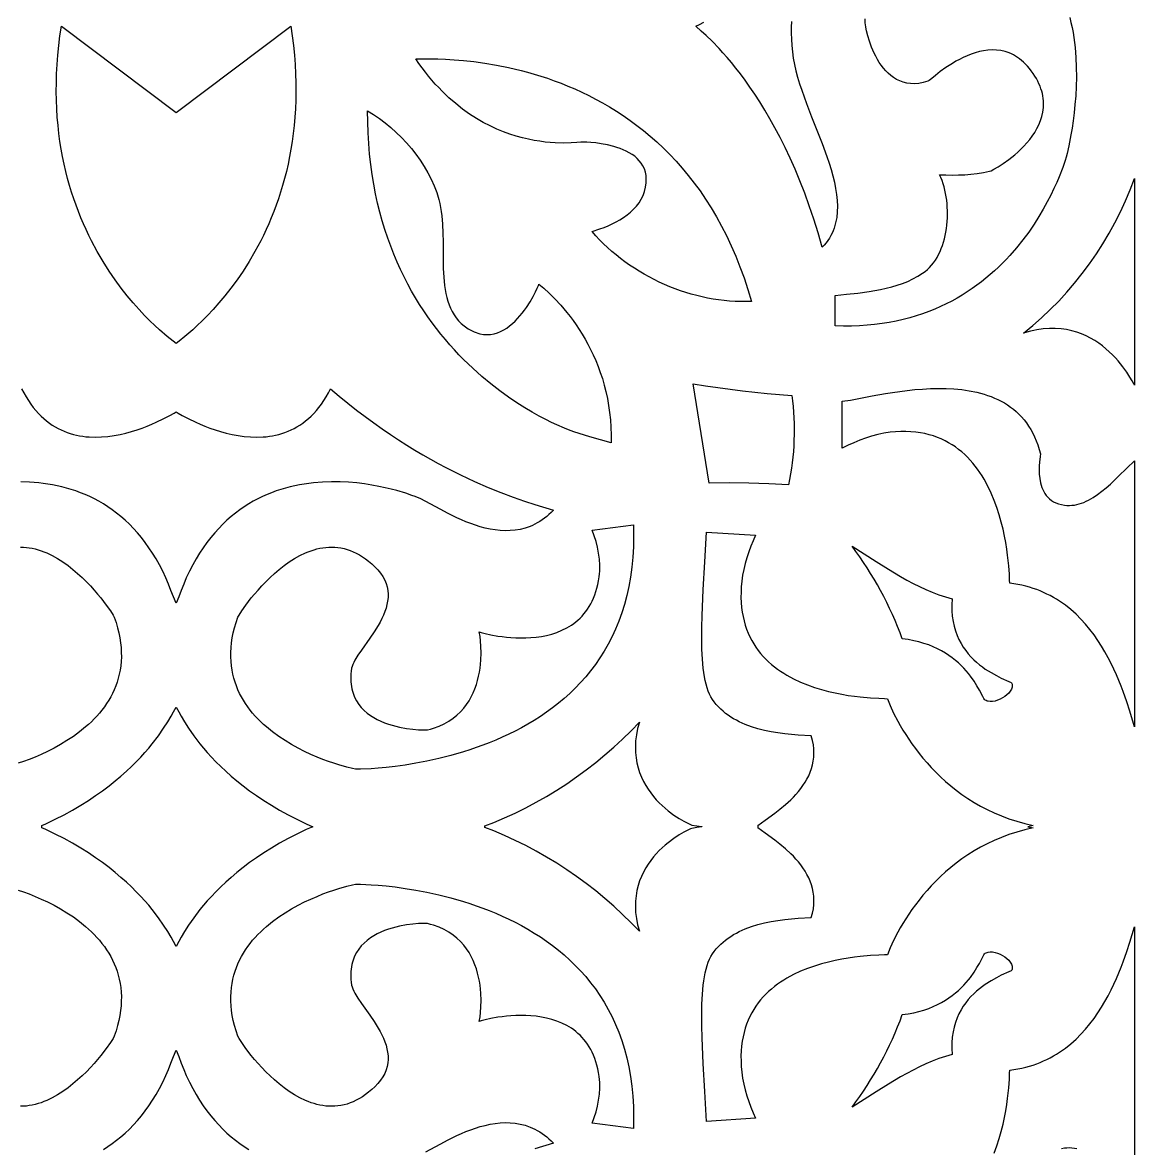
# Model space of a CAD drawing. Extents: x -270 to 270, y -847 to 847.
# Drawn here: x -10.8 to 67.5, y 245.7 to 325 of the extents above; entities that cross this region are included whole.
import ezdxf

# ---------------------------------------------------------------- set-up
doc = ezdxf.new("R2010")
doc.units = 0
doc.layers.add('LAYER_1', color=18, linetype='CONTINUOUS')

msp = doc.modelspace()

# ---------------------------------------------------------------- linework, layer by layer
at = {"layer": 'LAYER_1'}
for points in [[(62.942, 325.305), (63.028, 324.96), (63.103, 324.613), (63.17, 324.263), (63.227, 323.912), (63.275, 323.56), (63.316, 323.208), (63.374, 322.505), (63.404, 321.809), (63.409, 321.124), (63.393, 320.455), (63.359, 319.807), (63.309, 319.185), (63.248, 318.595), (63.177, 318.04), (63.102, 317.526), (63.024, 317.057), (62.873, 316.277), (62.752, 315.739), (62.686, 315.482), (62.609, 315.234), (62.447, 314.76), (62.19, 314.096), (62.024, 313.702), (61.83, 313.273), (61.609, 312.814), (61.359, 312.328), (61.079, 311.82), (60.769, 311.294), (60.426, 310.755), (60.05, 310.206), (59.639, 309.652), (59.194, 309.097), (58.712, 308.546), (58.458, 308.272), (58.193, 308.002), (57.92, 307.734), (57.636, 307.47), (57.343, 307.21), (57.039, 306.955), (56.726, 306.705), (56.402, 306.46), (56.068, 306.222), (55.723, 305.99), (55.368, 305.766), (55.002, 305.549), (54.625, 305.341), (54.237, 305.142), (53.837, 304.952), (53.427, 304.772), (53.005, 304.602), (52.571, 304.444), (52.126, 304.297), (51.669, 304.162), (51.2, 304.04), (50.719, 303.931), (50.225, 303.836), (49.72, 303.755), (49.201, 303.689), (48.671, 303.638), (48.127, 303.602), (47.57, 303.583), (47.001, 303.582), (46.418, 303.597), (46.418, 305.74), (47.213, 305.822), (48.016, 305.91), (48.82, 306.017), (49.22, 306.083), (49.617, 306.158), (50.01, 306.244), (50.399, 306.343), (50.782, 306.457), (51.158, 306.587), (51.526, 306.734), (51.886, 306.901), (52.235, 307.089), (52.575, 307.3), (52.748, 307.425), (52.912, 307.563), (53.067, 307.713), (53.213, 307.875), (53.349, 308.047), (53.476, 308.229), (53.595, 308.421), (53.704, 308.621), (53.804, 308.83), (53.895, 309.045), (53.978, 309.267), (54.051, 309.495), (54.116, 309.729), (54.173, 309.967), (54.22, 310.208), (54.26, 310.453), (54.29, 310.7), (54.313, 310.95), (54.327, 311.2), (54.332, 311.45), (54.33, 311.701), (54.319, 311.95), (54.3, 312.198), (54.274, 312.444), (54.239, 312.686), (54.196, 312.925), (54.146, 313.159), (54.087, 313.389), (54.021, 313.612), (53.948, 313.83), (53.866, 314.04), (53.777, 314.242), (54.218, 314.227), (54.66, 314.221), (55.103, 314.227), (55.544, 314.246), (55.985, 314.279), (56.424, 314.329), (56.86, 314.396), (57.292, 314.483), (57.396, 314.526), (57.603, 314.634), (57.894, 314.804), (58.249, 315.032), (58.65, 315.317), (59.075, 315.655), (59.291, 315.843), (59.506, 316.044), (59.717, 316.256), (59.922, 316.481), (60.118, 316.716), (60.304, 316.963), (60.476, 317.22), (60.632, 317.488), (60.769, 317.765), (60.886, 318.053), (60.979, 318.349), (61.047, 318.654), (61.086, 318.968), (61.095, 319.29), (61.087, 319.455), (61.07, 319.621), (61.044, 319.788), (61.01, 319.958), (60.965, 320.13), (60.911, 320.303), (60.847, 320.478), (60.772, 320.655), (60.686, 320.833), (60.59, 321.013), (60.482, 321.194), (60.362, 321.377), (60.233, 321.559), (60.101, 321.727), (59.967, 321.885), (59.831, 322.03), (59.693, 322.165), (59.553, 322.288), (59.411, 322.401), (59.268, 322.504), (59.124, 322.596), (58.978, 322.679), (58.831, 322.752), (58.683, 322.816), (58.534, 322.871), (58.385, 322.918), (58.084, 322.986), (57.781, 323.024), (57.479, 323.034), (57.177, 323.017), (56.877, 322.977), (56.581, 322.915), (56.288, 322.834), (56, 322.737), (55.719, 322.625), (55.445, 322.502), (55.179, 322.369), (54.923, 322.229), (54.677, 322.083), (54.222, 321.788), (53.822, 321.501), (53.486, 321.242), (53.222, 321.03), (53.04, 320.883), (52.948, 320.821), (52.62, 320.732), (52.308, 320.677), (52.012, 320.654), (51.73, 320.661), (51.464, 320.697), (51.211, 320.758), (50.973, 320.844), (50.748, 320.952), (50.537, 321.08), (50.338, 321.225), (50.152, 321.387), (49.979, 321.563), (49.817, 321.751), (49.667, 321.949), (49.528, 322.155), (49.399, 322.367), (49.282, 322.582), (49.174, 322.8), (49.076, 323.018), (48.988, 323.233), (48.838, 323.65), (48.722, 324.034), (48.636, 324.369), (48.579, 324.639), (48.546, 324.829), (48.536, 324.921), (48.541, 325.215)], [(43.333, 325.036), (43.321, 324.627), (43.322, 324.208), (43.337, 323.779), (43.365, 323.34), (43.409, 322.891), (43.469, 322.455), (43.552, 322.013), (43.655, 321.565), (43.776, 321.111), (43.913, 320.653), (44.064, 320.191), (44.226, 319.726), (44.397, 319.259), (44.759, 318.319), (45.13, 317.379), (45.494, 316.443), (45.833, 315.517), (45.988, 315.059), (46.129, 314.606), (46.256, 314.158), (46.364, 313.716), (46.454, 313.281), (46.521, 312.854), (46.565, 312.434), (46.582, 312.023), (46.571, 311.622), (46.529, 311.231), (46.496, 311.039), (46.454, 310.85), (46.404, 310.664), (46.345, 310.482), (46.276, 310.302), (46.198, 310.125), (46.109, 309.952), (46.011, 309.782), (45.902, 309.615), (45.782, 309.452), (45.652, 309.292), (45.51, 309.137), (45.218, 310.15), (44.913, 311.124), (44.597, 312.059), (44.271, 312.955), (43.936, 313.812), (43.594, 314.632), (43.246, 315.415), (42.894, 316.162), (42.538, 316.873), (42.181, 317.549), (41.823, 318.19), (41.466, 318.797), (41.111, 319.371), (40.76, 319.912), (40.414, 320.42), (40.075, 320.897), (39.743, 321.343), (39.42, 321.758), (39.107, 322.144), (38.807, 322.5), (38.519, 322.827), (38.246, 323.127), (37.749, 323.644), (37.326, 324.055), (36.988, 324.365), (36.612, 324.703), (36.874, 324.824), (37.17, 324.99)], [(-10.879, 299.168), (-10.727, 298.874), (-10.569, 298.597), (-10.405, 298.334), (-10.236, 298.087), (-10.062, 297.855), (-9.883, 297.637), (-9.7, 297.433), (-9.512, 297.243), (-9.32, 297.066), (-9.124, 296.902), (-8.925, 296.751), (-8.722, 296.612), (-8.517, 296.485), (-8.308, 296.37), (-8.097, 296.265), (-7.884, 296.172), (-7.669, 296.089), (-7.452, 296.016), (-7.234, 295.954), (-7.014, 295.9), (-6.793, 295.856), (-6.572, 295.82), (-6.35, 295.793), (-6.128, 295.774), (-5.684, 295.758), (-5.242, 295.771), (-4.805, 295.808), (-4.373, 295.868), (-3.95, 295.947), (-3.538, 296.043), (-3.138, 296.152), (-2.752, 296.272), (-2.383, 296.401), (-2.033, 296.535), (-1.703, 296.671), (-1.396, 296.807), (-0.858, 297.066), (-0.435, 297.29), (-0.145, 297.456), (-0.001, 297.541), (0.143, 297.456), (0.434, 297.29), (0.856, 297.066), (1.394, 296.807), (1.701, 296.671), (2.031, 296.535), (2.382, 296.401), (2.751, 296.272), (3.136, 296.152), (3.536, 296.043), (3.949, 295.947), (4.372, 295.868), (4.803, 295.808), (5.24, 295.771), (5.682, 295.758), (6.126, 295.774), (6.348, 295.793), (6.57, 295.82), (6.791, 295.856), (7.012, 295.9), (7.232, 295.954), (7.45, 296.016), (7.667, 296.089), (7.882, 296.172), (8.096, 296.265), (8.307, 296.37), (8.515, 296.485), (8.721, 296.612), (8.923, 296.751), (9.122, 296.902), (9.318, 297.066), (9.51, 297.243), (9.698, 297.433), (9.881, 297.637), (10.06, 297.855), (10.234, 298.087), (10.403, 298.334), (10.567, 298.597), (10.725, 298.874), (10.877, 299.168), (11.494, 298.646), (12.107, 298.145), (12.716, 297.665), (13.319, 297.206), (13.917, 296.766), (14.51, 296.346), (15.096, 295.944), (15.676, 295.561), (16.249, 295.196), (16.815, 294.849), (17.373, 294.518), (17.922, 294.204), (18.463, 293.906), (18.996, 293.623), (19.518, 293.355), (20.031, 293.102), (21.027, 292.637), (21.978, 292.224), (22.882, 291.858), (23.736, 291.538), (24.535, 291.257), (25.278, 291.012), (26.581, 290.616), (26.423, 290.458), (26.263, 290.31), (26.102, 290.173), (25.938, 290.045), (25.774, 289.927), (25.607, 289.819), (25.439, 289.72), (25.27, 289.63), (25.1, 289.548), (24.929, 289.476), (24.583, 289.355), (24.235, 289.266), (23.883, 289.206), (23.531, 289.174), (23.177, 289.167), (22.824, 289.184), (22.471, 289.223), (22.12, 289.281), (21.771, 289.358), (21.426, 289.45), (21.085, 289.556), (20.748, 289.674), (20.417, 289.803), (20.093, 289.939), (19.776, 290.082), (19.166, 290.379), (18.595, 290.677), (17.596, 291.219), (17.179, 291.431), (16.995, 291.515), (16.828, 291.583), (16.609, 291.662), (16.172, 291.809), (15.54, 291.996), (15.158, 292.097), (14.737, 292.197), (14.28, 292.294), (13.789, 292.384), (13.267, 292.464), (12.719, 292.531), (12.146, 292.58), (11.552, 292.61), (10.939, 292.616), (10.312, 292.595), (9.673, 292.544), (9.35, 292.506), (9.025, 292.459), (8.698, 292.403), (8.37, 292.337), (8.042, 292.261), (7.713, 292.175), (7.385, 292.078), (7.056, 291.969), (6.729, 291.848), (6.403, 291.716), (6.078, 291.57), (5.756, 291.412), (5.435, 291.24), (5.118, 291.055), (4.803, 290.855), (4.492, 290.64), (4.185, 290.41), (3.882, 290.165), (3.584, 289.903), (3.291, 289.626), (3.003, 289.331), (2.721, 289.019), (2.446, 288.69), (2.176, 288.342), (1.914, 287.976), (1.659, 287.591), (1.412, 287.186), (1.172, 286.762), (0.942, 286.318), (0.72, 285.853), (0.535, 285.415), (0.364, 284.969), (0.191, 284.52), (-0.001, 284.072), (-0.192, 284.52), (-0.365, 284.969), (-0.536, 285.415), (-0.721, 285.853), (-0.943, 286.318), (-1.174, 286.762), (-1.413, 287.186), (-1.661, 287.591), (-1.916, 287.976), (-2.178, 288.342), (-2.447, 288.69), (-2.723, 289.019), (-3.005, 289.331), (-3.293, 289.626), (-3.586, 289.903), (-3.884, 290.165), (-4.187, 290.41), (-4.494, 290.64), (-4.805, 290.855), (-5.12, 291.055), (-5.437, 291.24), (-5.757, 291.412), (-6.08, 291.57), (-6.405, 291.716), (-6.731, 291.848), (-7.058, 291.969), (-7.386, 292.078), (-7.715, 292.175), (-8.044, 292.261), (-8.372, 292.337), (-8.7, 292.403), (-9.026, 292.459), (-9.351, 292.506), (-9.674, 292.544), (-10.314, 292.595), (-10.941, 292.616)], [(-10.97, 288.017), (-10.758, 288.012), (-10.547, 287.996), (-10.337, 287.969), (-10.129, 287.932), (-9.922, 287.885), (-9.717, 287.828), (-9.514, 287.762), (-9.313, 287.688), (-9.114, 287.606), (-8.722, 287.42), (-8.341, 287.207), (-7.97, 286.971), (-7.612, 286.716), (-7.267, 286.446), (-6.935, 286.164), (-6.619, 285.874), (-6.319, 285.58), (-6.036, 285.285), (-5.772, 284.994), (-5.526, 284.71), (-5.301, 284.436), (-4.915, 283.937), (-4.623, 283.525), (-4.433, 283.23), (-4.353, 283.083), (-4.226, 282.705), (-4.119, 282.335), (-4.031, 281.973), (-3.962, 281.618), (-3.91, 281.272), (-3.875, 280.934), (-3.857, 280.604), (-3.855, 280.281), (-3.869, 279.966), (-3.898, 279.659), (-3.942, 279.36), (-3.999, 279.067), (-4.07, 278.783), (-4.153, 278.505), (-4.249, 278.235), (-4.357, 277.972), (-4.476, 277.716), (-4.606, 277.467), (-4.746, 277.225), (-4.895, 276.99), (-5.053, 276.762), (-5.22, 276.541), (-5.395, 276.326), (-5.577, 276.118), (-5.766, 275.916), (-5.962, 275.721), (-6.163, 275.532), (-6.369, 275.35), (-6.795, 275.004), (-7.235, 274.682), (-7.685, 274.384), (-8.141, 274.109), (-8.597, 273.857), (-9.05, 273.627), (-9.496, 273.419), (-9.929, 273.231), (-10.345, 273.064), (-10.741, 272.916), (-11.112, 272.788)], [(-11.112, 263.86), (-10.741, 263.732), (-10.345, 263.585), (-9.929, 263.418), (-9.496, 263.23), (-9.05, 263.022), (-8.597, 262.792), (-8.141, 262.539), (-7.685, 262.265), (-7.235, 261.967), (-6.795, 261.645), (-6.369, 261.299), (-6.163, 261.116), (-5.962, 260.928), (-5.766, 260.732), (-5.577, 260.531), (-5.395, 260.323), (-5.22, 260.108), (-5.053, 259.887), (-4.895, 259.658), (-4.746, 259.423), (-4.606, 259.182), (-4.476, 258.933), (-4.357, 258.677), (-4.249, 258.414), (-4.153, 258.143), (-4.07, 257.866), (-3.999, 257.581), (-3.942, 257.289), (-3.898, 256.989), (-3.869, 256.682), (-3.855, 256.367), (-3.857, 256.045), (-3.875, 255.714), (-3.91, 255.376), (-3.962, 255.03), (-4.031, 254.676), (-4.119, 254.314), (-4.226, 253.944), (-4.353, 253.565), (-4.433, 253.418), (-4.623, 253.124), (-4.915, 252.712), (-5.301, 252.212), (-5.526, 251.939), (-5.772, 251.655), (-6.036, 251.363), (-6.319, 251.069), (-6.619, 250.775), (-6.935, 250.485), (-7.267, 250.203), (-7.612, 249.933), (-7.97, 249.678), (-8.341, 249.442), (-8.722, 249.229), (-9.114, 249.042), (-9.313, 248.96), (-9.514, 248.886), (-9.717, 248.821), (-9.922, 248.764), (-10.129, 248.717), (-10.337, 248.68), (-10.547, 248.653), (-10.758, 248.637), (-10.97, 248.632)], [(57.622, 245.34), (57.809, 245.851), (57.974, 246.361), (58.117, 246.867), (58.241, 247.365), (58.346, 247.851), (58.433, 248.319), (58.506, 248.767), (58.565, 249.19), (58.646, 249.944), (58.689, 250.549), (58.707, 250.97), (58.71, 251.175), (59.002, 251.214), (59.286, 251.262), (59.565, 251.319), (59.837, 251.384), (60.102, 251.457), (60.362, 251.538), (60.615, 251.626), (60.862, 251.723), (61.103, 251.826), (61.338, 251.936), (61.568, 252.053), (61.792, 252.176), (62.01, 252.306), (62.222, 252.441), (62.631, 252.729), (63.018, 253.038), (63.384, 253.365), (63.73, 253.709), (64.057, 254.068), (64.365, 254.439), (64.655, 254.822), (64.928, 255.213), (65.183, 255.611), (65.422, 256.014), (65.646, 256.419), (65.855, 256.826), (66.049, 257.231), (66.23, 257.633), (66.397, 258.03), (66.553, 258.42), (66.696, 258.801), (66.951, 259.527), (67.166, 260.193), (67.5, 261.28), (67.5, 242.554)], [(-5.12, 245.594), (-4.805, 245.794), (-4.494, 246.009), (-4.187, 246.238), (-3.884, 246.484), (-3.586, 246.745), (-3.293, 247.023), (-3.005, 247.318), (-2.723, 247.629), (-2.447, 247.959), (-2.178, 248.307), (-1.916, 248.673), (-1.661, 249.058), (-1.413, 249.462), (-1.174, 249.886), (-0.943, 250.331), (-0.721, 250.796), (-0.536, 251.233), (-0.365, 251.679), (-0.192, 252.128), (-0.001, 252.576), (0.191, 252.128), (0.364, 251.679), (0.535, 251.233), (0.72, 250.796), (0.942, 250.331), (1.172, 249.886), (1.412, 249.462), (1.659, 249.058), (1.914, 248.673), (2.176, 248.307), (2.446, 247.959), (2.721, 247.629), (3.003, 247.318), (3.291, 247.023), (3.584, 246.745), (3.882, 246.484), (4.185, 246.238), (4.492, 246.009), (4.803, 245.794), (5.118, 245.594)], [(17.596, 245.43), (18.595, 245.971), (19.166, 246.27), (19.776, 246.567), (20.093, 246.709), (20.417, 246.846), (20.748, 246.974), (21.085, 247.093), (21.426, 247.199), (21.771, 247.291), (22.12, 247.367), (22.471, 247.426), (22.824, 247.464), (23.177, 247.481), (23.531, 247.475), (23.883, 247.442), (24.235, 247.383), (24.583, 247.293), (24.929, 247.173), (25.1, 247.1), (25.27, 247.019), (25.439, 246.929), (25.607, 246.83), (25.774, 246.722), (25.938, 246.604), (26.102, 246.476), (26.263, 246.338), (26.423, 246.19), (26.581, 246.032), (25.278, 245.636)], [(63.438, 245.636), (63.268, 245.667), (63.095, 245.687), (62.921, 245.696), (62.745, 245.691), (62.568, 245.674), (62.35, 245.636)]]:
    msp.add_lwpolyline(points, dxfattribs=at)
for points in [[(8.178, 324.02), (8.261, 323.338), (8.328, 322.667), (8.378, 322.008), (8.412, 321.36), (8.431, 320.724), (8.436, 320.1), (8.425, 319.487), (8.401, 318.886), (8.364, 318.295), (8.314, 317.717), (8.251, 317.149), (8.176, 316.593), (8.09, 316.048), (7.993, 315.515), (7.885, 314.992), (7.768, 314.481), (7.641, 313.981), (7.505, 313.491), (7.36, 313.013), (7.208, 312.546), (7.048, 312.09), (6.881, 311.645), (6.707, 311.211), (6.527, 310.787), (6.342, 310.375), (6.152, 309.973), (5.957, 309.582), (5.555, 308.832), (5.14, 308.124), (4.718, 307.459), (4.29, 306.836), (3.862, 306.254), (3.436, 305.714), (3.018, 305.215), (2.611, 304.756), (2.218, 304.339), (1.845, 303.961), (1.494, 303.623), (1.169, 303.325), (0.616, 302.847), (0.216, 302.524), (-0.001, 302.353), (-0.217, 302.524), (-0.618, 302.847), (-1.171, 303.325), (-1.495, 303.623), (-1.846, 303.961), (-2.22, 304.339), (-2.612, 304.756), (-3.02, 305.215), (-3.438, 305.714), (-3.863, 306.254), (-4.292, 306.836), (-4.719, 307.459), (-5.142, 308.124), (-5.556, 308.832), (-5.958, 309.582), (-6.153, 309.973), (-6.344, 310.375), (-6.529, 310.787), (-6.709, 311.211), (-6.882, 311.645), (-7.049, 312.09), (-7.209, 312.546), (-7.362, 313.013), (-7.506, 313.491), (-7.642, 313.981), (-7.769, 314.481), (-7.887, 314.992), (-7.995, 315.515), (-8.092, 316.048), (-8.178, 316.593), (-8.253, 317.149), (-8.315, 317.717), (-8.366, 318.295), (-8.403, 318.886), (-8.427, 319.487), (-8.437, 320.1), (-8.433, 320.724), (-8.414, 321.36), (-8.38, 322.008), (-8.329, 322.667), (-8.263, 323.338), (-8.179, 324.02), (-8.079, 324.714), (-0.001, 318.632), (8.077, 324.714)], [(18.428, 322.403), (18.97, 322.382), (19.578, 322.345), (20.246, 322.289), (20.968, 322.209), (21.74, 322.102), (22.556, 321.965), (23.411, 321.793), (24.299, 321.583), (24.754, 321.462), (25.215, 321.33), (25.683, 321.187), (26.155, 321.032), (26.632, 320.865), (27.112, 320.685), (27.595, 320.491), (28.081, 320.284), (28.569, 320.062), (29.058, 319.826), (29.547, 319.574), (30.037, 319.307), (30.525, 319.024), (31.012, 318.724), (31.496, 318.407), (31.978, 318.072), (32.456, 317.72), (32.93, 317.349), (33.4, 316.959), (33.863, 316.549), (34.321, 316.12), (34.772, 315.67), (35.215, 315.2), (35.651, 314.708), (36.077, 314.194), (36.494, 313.659), (36.901, 313.1), (37.297, 312.518), (37.682, 311.913), (38.055, 311.284), (38.415, 310.63), (38.762, 309.951), (39.094, 309.246), (39.412, 308.516), (39.714, 307.759), (40.001, 306.975), (40.271, 306.164), (40.523, 305.325), (40.142, 305.311), (39.758, 305.31), (39.373, 305.321), (38.987, 305.345), (38.6, 305.38), (38.212, 305.428), (37.824, 305.487), (37.437, 305.557), (37.05, 305.639), (36.665, 305.732), (36.281, 305.836), (35.899, 305.951), (35.519, 306.076), (35.143, 306.212), (34.769, 306.358), (34.399, 306.514), (34.033, 306.68), (33.671, 306.855), (33.314, 307.041), (32.962, 307.235), (32.616, 307.439), (32.276, 307.652), (31.942, 307.873), (31.615, 308.104), (31.296, 308.342), (30.984, 308.589), (30.68, 308.844), (30.384, 309.107), (30.097, 309.378), (29.82, 309.657), (29.552, 309.942), (29.294, 310.236), (29.855, 310.422), (30.14, 310.53), (30.426, 310.649), (30.709, 310.78), (30.987, 310.921), (31.259, 311.075), (31.521, 311.241), (31.771, 311.42), (32.006, 311.611), (32.225, 311.816), (32.425, 312.035), (32.603, 312.267), (32.758, 312.514), (32.886, 312.776), (32.939, 312.913), (32.985, 313.054), (33.063, 313.367), (33.106, 313.662), (33.118, 313.937), (33.099, 314.194), (33.052, 314.434), (32.98, 314.657), (32.883, 314.864), (32.764, 315.055), (32.626, 315.231), (32.47, 315.392), (32.298, 315.54), (32.112, 315.674), (31.915, 315.796), (31.707, 315.906), (31.493, 316.004), (31.272, 316.092), (31.049, 316.17), (30.823, 316.238), (30.377, 316.348), (29.949, 316.428), (29.555, 316.483), (29.214, 316.517), (28.939, 316.535), (28.659, 316.545), (28.508, 316.536), (28.224, 316.512), (27.819, 316.487), (27.304, 316.476), (26.693, 316.491), (26.354, 316.513), (25.996, 316.547), (25.619, 316.595), (25.224, 316.658), (24.815, 316.739), (24.391, 316.838), (23.954, 316.957), (23.506, 317.099), (23.049, 317.266), (22.583, 317.458), (22.11, 317.677), (21.632, 317.926), (21.15, 318.205), (20.666, 318.518), (20.18, 318.865), (19.695, 319.248), (19.212, 319.669), (18.733, 320.129), (18.495, 320.375), (18.258, 320.631), (18.023, 320.899), (17.789, 321.177), (17.558, 321.466), (17.329, 321.767), (17.102, 322.079), (16.877, 322.403), (17.244, 322.409), (17.956, 322.412)], [(13.907, 318.483), (14.321, 318.196), (14.726, 317.89), (15.121, 317.565), (15.505, 317.222), (15.876, 316.861), (16.232, 316.485), (16.571, 316.092), (16.893, 315.685), (17.195, 315.265), (17.476, 314.831), (17.734, 314.385), (17.967, 313.929), (18.175, 313.461), (18.355, 312.985), (18.505, 312.499), (18.575, 312.223), (18.633, 311.939), (18.68, 311.649), (18.718, 311.354), (18.769, 310.75), (18.795, 310.132), (18.805, 309.505), (18.807, 308.876), (18.822, 307.629), (18.853, 307.022), (18.91, 306.434), (18.951, 306.149), (19.002, 305.87), (19.064, 305.599), (19.138, 305.335), (19.225, 305.08), (19.326, 304.835), (19.443, 304.599), (19.575, 304.374), (19.726, 304.161), (19.895, 303.959), (20.083, 303.771), (20.292, 303.595), (20.575, 303.397), (20.714, 303.314), (20.852, 303.241), (20.989, 303.177), (21.125, 303.123), (21.258, 303.078), (21.391, 303.042), (21.651, 302.996), (21.905, 302.981), (22.153, 302.997), (22.393, 303.04), (22.627, 303.109), (22.854, 303.201), (23.073, 303.314), (23.285, 303.445), (23.488, 303.593), (23.684, 303.756), (23.871, 303.93), (24.05, 304.114), (24.22, 304.305), (24.381, 304.502), (24.532, 304.701), (24.675, 304.901), (24.929, 305.294), (25.143, 305.664), (25.315, 305.99), (25.442, 306.257), (25.523, 306.445), (25.556, 306.538), (25.898, 306.249), (26.275, 305.904), (26.678, 305.503), (27.098, 305.046), (27.529, 304.534), (27.746, 304.257), (27.962, 303.966), (28.177, 303.662), (28.389, 303.344), (28.598, 303.013), (28.802, 302.668), (29.001, 302.31), (29.193, 301.939), (29.378, 301.554), (29.554, 301.155), (29.72, 300.744), (29.876, 300.319), (30.021, 299.881), (30.153, 299.43), (30.271, 298.966), (30.375, 298.489), (30.464, 297.999), (30.535, 297.496), (30.59, 296.98), (30.625, 296.452), (30.641, 295.911), (30.637, 295.357), (29.886, 295.574), (29.133, 295.784), (28.385, 296.008), (28.014, 296.131), (27.647, 296.266), (27.355, 296.383), (26.805, 296.623), (26.446, 296.792), (26.037, 296.997), (25.583, 297.237), (25.088, 297.515), (24.557, 297.832), (23.996, 298.188), (23.409, 298.585), (22.8, 299.025), (22.175, 299.509), (21.538, 300.038), (20.893, 300.614), (20.57, 300.919), (20.247, 301.237), (19.924, 301.567), (19.603, 301.909), (19.284, 302.264), (18.966, 302.631), (18.652, 303.012), (18.342, 303.405), (18.035, 303.812), (17.734, 304.232), (17.438, 304.666), (17.148, 305.113), (16.864, 305.574), (16.588, 306.049), (16.319, 306.539), (16.059, 307.042), (15.808, 307.561), (15.566, 308.094), (15.335, 308.641), (15.114, 309.204), (14.905, 309.782), (14.707, 310.375), (14.522, 310.984), (14.35, 311.609), (14.192, 312.249), (14.049, 312.905), (13.92, 313.577), (13.807, 314.266), (13.71, 314.971), (13.629, 315.692), (13.566, 316.431), (13.521, 317.186), (13.495, 317.959), (13.487, 318.748)], [(67.5, 299.411), (67.448, 299.516), (67.341, 299.716), (67.178, 299.994), (66.957, 300.335), (66.679, 300.721), (66.518, 300.925), (66.343, 301.134), (66.152, 301.346), (65.948, 301.559), (65.728, 301.77), (65.494, 301.978), (65.244, 302.18), (64.98, 302.374), (64.701, 302.558), (64.407, 302.73), (64.098, 302.888), (63.774, 303.03), (63.434, 303.153), (63.08, 303.256), (62.71, 303.337), (62.325, 303.393), (61.924, 303.421), (61.508, 303.421), (61.076, 303.39), (60.629, 303.326), (60.4, 303.281), (60.167, 303.226), (59.929, 303.163), (59.688, 303.089), (60.332, 303.613), (60.96, 304.163), (61.57, 304.74), (62.162, 305.34), (62.735, 305.964), (63.287, 306.609), (63.819, 307.275), (64.328, 307.96), (64.814, 308.663), (65.277, 309.382), (65.714, 310.117), (66.126, 310.866), (66.512, 311.628), (66.869, 312.401), (67.199, 313.184), (67.5, 313.976)], [(37.281, 299.379), (38.146, 299.248), (39.013, 299.128), (39.881, 299.02), (40.75, 298.922), (41.62, 298.836), (42.491, 298.761), (43.363, 298.698), (43.412, 298.307), (43.453, 297.914), (43.485, 297.52), (43.508, 297.125), (43.524, 296.729), (43.53, 296.333), (43.529, 295.936), (43.519, 295.539), (43.5, 295.143), (43.474, 294.747), (43.438, 294.352), (43.395, 293.958), (43.343, 293.566), (43.283, 293.176), (43.214, 292.787), (43.137, 292.401), (41.741, 292.475), (40.343, 292.519), (38.945, 292.534), (37.547, 292.519), (36.418, 299.522)], [(54.234, 299.185), (54.784, 299.158), (55.329, 299.106), (55.866, 299.028), (56.392, 298.922), (56.65, 298.858), (56.905, 298.785), (57.155, 298.704), (57.401, 298.615), (57.642, 298.517), (57.879, 298.409), (58.11, 298.292), (58.335, 298.166), (58.554, 298.029), (58.766, 297.882), (58.972, 297.725), (59.171, 297.556), (59.362, 297.377), (59.546, 297.185), (59.721, 296.982), (59.888, 296.767), (60.046, 296.54), (60.195, 296.3), (60.334, 296.047), (60.464, 295.781), (60.584, 295.501), (60.693, 295.208), (60.791, 294.9), (60.878, 294.578), (60.86, 294.399), (60.815, 294.005), (60.797, 293.749), (60.789, 293.465), (60.797, 293.162), (60.828, 292.848), (60.887, 292.531), (60.928, 292.375), (60.979, 292.221), (61.039, 292.071), (61.111, 291.926), (61.193, 291.787), (61.288, 291.654), (61.396, 291.53), (61.517, 291.415), (61.652, 291.31), (61.802, 291.216), (61.968, 291.134), (62.15, 291.066), (62.35, 291.012), (62.568, 290.974), (62.745, 290.957), (62.921, 290.953), (63.095, 290.961), (63.268, 290.981), (63.438, 291.013), (63.607, 291.055), (63.774, 291.107), (63.939, 291.169), (64.103, 291.24), (64.265, 291.319), (64.585, 291.502), (64.898, 291.711), (65.206, 291.944), (65.508, 292.194), (65.806, 292.459), (66.386, 293.013), (66.95, 293.57), (67.5, 294.094), (67.5, 275.368), (67.166, 276.455), (66.951, 277.121), (66.696, 277.847), (66.553, 278.228), (66.397, 278.618), (66.23, 279.015), (66.049, 279.417), (65.855, 279.823), (65.646, 280.229), (65.422, 280.635), (65.183, 281.038), (64.928, 281.436), (64.655, 281.827), (64.365, 282.209), (64.057, 282.581), (63.73, 282.94), (63.384, 283.284), (63.018, 283.611), (62.631, 283.919), (62.222, 284.207), (62.01, 284.343), (61.792, 284.472), (61.568, 284.596), (61.338, 284.712), (61.103, 284.823), (60.862, 284.926), (60.615, 285.022), (60.362, 285.111), (60.102, 285.192), (59.837, 285.265), (59.565, 285.33), (59.286, 285.386), (59.002, 285.434), (58.71, 285.473), (58.707, 285.679), (58.689, 286.1), (58.646, 286.704), (58.565, 287.458), (58.506, 287.881), (58.433, 288.329), (58.346, 288.798), (58.241, 289.283), (58.117, 289.781), (57.974, 290.287), (57.809, 290.798), (57.622, 291.309), (57.41, 291.815), (57.172, 292.314), (56.907, 292.8), (56.763, 293.037), (56.612, 293.269), (56.454, 293.496), (56.288, 293.718), (56.114, 293.933), (55.931, 294.142), (55.741, 294.344), (55.542, 294.537), (55.334, 294.723), (55.117, 294.899), (54.891, 295.067), (54.656, 295.224), (54.411, 295.371), (54.157, 295.507), (53.893, 295.632), (53.619, 295.745), (53.335, 295.846), (53.04, 295.933), (52.735, 296.008), (52.419, 296.068), (52.092, 296.113), (51.754, 296.144), (51.404, 296.159), (51.043, 296.158), (50.67, 296.141), (50.286, 296.106), (49.849, 296.043), (49.416, 295.952), (48.988, 295.836), (48.564, 295.698), (48.146, 295.542), (47.732, 295.371), (47.324, 295.187), (46.923, 294.994), (46.923, 298.29), (47.493, 298.376), (48.204, 298.508), (49.036, 298.665), (49.966, 298.829), (50.461, 298.908), (50.973, 298.982), (51.498, 299.048), (52.034, 299.105), (52.578, 299.149), (53.128, 299.179), (53.681, 299.192)], [(32.226, 288.794), (32.212, 288.038), (32.171, 287.305), (32.103, 286.596), (32.009, 285.909), (31.891, 285.245), (31.748, 284.603), (31.582, 283.983), (31.395, 283.383), (31.185, 282.805), (30.956, 282.247), (30.707, 281.709), (30.439, 281.191), (30.153, 280.693), (29.851, 280.213), (29.532, 279.753), (29.198, 279.31), (28.85, 278.886), (28.489, 278.479), (28.115, 278.089), (27.729, 277.716), (27.333, 277.36), (26.926, 277.019), (26.511, 276.695), (26.088, 276.385), (25.657, 276.091), (25.22, 275.812), (24.777, 275.546), (24.33, 275.295), (23.88, 275.057), (23.426, 274.832), (22.97, 274.62), (22.514, 274.42), (22.057, 274.233), (21.601, 274.057), (21.146, 273.892), (20.694, 273.739), (20.245, 273.596), (19.361, 273.34), (18.5, 273.122), (17.671, 272.939), (16.88, 272.788), (16.133, 272.666), (15.439, 272.569), (14.803, 272.497), (14.234, 272.444), (13.738, 272.408), (12.994, 272.377), (12.627, 272.379), (12.429, 272.414), (12.026, 272.513), (11.451, 272.678), (11.11, 272.788), (10.74, 272.916), (10.344, 273.064), (9.927, 273.231), (9.494, 273.419), (9.049, 273.627), (8.595, 273.857), (8.139, 274.109), (7.684, 274.384), (7.234, 274.682), (6.794, 275.004), (6.368, 275.35), (6.161, 275.532), (5.96, 275.721), (5.765, 275.916), (5.576, 276.118), (5.393, 276.326), (5.219, 276.541), (5.052, 276.762), (4.893, 276.99), (4.744, 277.225), (4.604, 277.467), (4.474, 277.716), (4.355, 277.972), (4.248, 278.235), (4.152, 278.505), (4.068, 278.783), (3.997, 279.067), (3.94, 279.36), (3.896, 279.659), (3.868, 279.966), (3.854, 280.281), (3.855, 280.604), (3.873, 280.934), (3.908, 281.272), (3.96, 281.618), (4.03, 281.973), (4.118, 282.335), (4.225, 282.705), (4.351, 283.083), (4.431, 283.23), (4.622, 283.525), (4.914, 283.937), (5.299, 284.436), (5.524, 284.71), (5.77, 284.994), (6.035, 285.285), (6.317, 285.58), (6.617, 285.874), (6.934, 286.164), (7.265, 286.446), (7.61, 286.716), (7.969, 286.971), (8.339, 287.207), (8.721, 287.42), (9.112, 287.606), (9.311, 287.688), (9.512, 287.762), (9.715, 287.828), (9.92, 287.885), (10.127, 287.932), (10.335, 287.969), (10.545, 287.996), (10.756, 288.012), (10.968, 288.017), (11.181, 288.01), (11.396, 287.99), (11.611, 287.958), (11.826, 287.913), (12.043, 287.855), (12.259, 287.782), (12.476, 287.694), (12.693, 287.592), (12.911, 287.474), (13.128, 287.34), (13.345, 287.19), (13.561, 287.022), (13.777, 286.838), (13.993, 286.635), (14.207, 286.415), (14.407, 286.179), (14.571, 285.94), (14.703, 285.698), (14.803, 285.454), (14.874, 285.208), (14.917, 284.961), (14.935, 284.712), (14.928, 284.463), (14.9, 284.214), (14.851, 283.965), (14.784, 283.716), (14.7, 283.469), (14.601, 283.224), (14.49, 282.981), (14.367, 282.74), (14.235, 282.503), (13.951, 282.039), (13.652, 281.592), (13.067, 280.767), (12.811, 280.395), (12.598, 280.055), (12.513, 279.899), (12.444, 279.751), (12.394, 279.614), (12.363, 279.487), (12.335, 279.283), (12.315, 279.086), (12.305, 278.895), (12.304, 278.711), (12.31, 278.532), (12.326, 278.359), (12.349, 278.193), (12.379, 278.032), (12.417, 277.877), (12.463, 277.727), (12.573, 277.444), (12.709, 277.182), (12.867, 276.941), (13.046, 276.719), (13.243, 276.516), (13.456, 276.331), (13.684, 276.162), (13.923, 276.011), (14.171, 275.874), (14.426, 275.752), (14.687, 275.645), (14.95, 275.55), (15.214, 275.467), (15.476, 275.396), (15.734, 275.336), (16.229, 275.244), (16.682, 275.185), (17.074, 275.152), (17.388, 275.14), (17.606, 275.141), (17.71, 275.15), (17.925, 275.205), (18.131, 275.267), (18.52, 275.408), (18.879, 275.571), (19.208, 275.755), (19.509, 275.958), (19.784, 276.178), (20.032, 276.413), (20.257, 276.662), (20.458, 276.922), (20.636, 277.192), (20.794, 277.47), (20.932, 277.755), (21.051, 278.044), (21.153, 278.335), (21.239, 278.628), (21.309, 278.92), (21.366, 279.21), (21.41, 279.495), (21.442, 279.775), (21.464, 280.046), (21.482, 280.558), (21.472, 281.017), (21.445, 281.409), (21.409, 281.72), (21.351, 282.041), (21.483, 282), (21.761, 281.927), (22.163, 281.839), (22.671, 281.751), (22.959, 281.71), (23.265, 281.675), (23.587, 281.647), (23.924, 281.628), (24.272, 281.619), (24.629, 281.623), (24.993, 281.642), (25.361, 281.676), (25.731, 281.728), (26.099, 281.801), (26.465, 281.895), (26.824, 282.012), (27.176, 282.155), (27.517, 282.325), (27.682, 282.42), (27.844, 282.523), (28.003, 282.634), (28.156, 282.753), (28.306, 282.88), (28.45, 283.015), (28.59, 283.159), (28.724, 283.312), (28.852, 283.474), (28.974, 283.645), (29.09, 283.825), (29.199, 284.016), (29.301, 284.216), (29.396, 284.427), (29.483, 284.647), (29.562, 284.879), (29.633, 285.122), (29.696, 285.375), (29.749, 285.64), (29.794, 285.917), (29.818, 286.123), (29.834, 286.331), (29.841, 286.75), (29.815, 287.17), (29.761, 287.59), (29.68, 288.006), (29.575, 288.415), (29.447, 288.816), (29.3, 289.206), (32.212, 289.573)], [(40.814, 288.858), (40.647, 288.468), (40.488, 288.074), (40.339, 287.674), (40.204, 287.269), (40.083, 286.86), (39.981, 286.446), (39.9, 286.029), (39.841, 285.608), (39.807, 285.216), (39.789, 284.836), (39.786, 284.469), (39.8, 284.114), (39.829, 283.772), (39.872, 283.441), (39.929, 283.122), (40, 282.814), (40.084, 282.517), (40.18, 282.232), (40.289, 281.957), (40.409, 281.693), (40.54, 281.439), (40.682, 281.195), (40.834, 280.962), (40.995, 280.738), (41.165, 280.523), (41.344, 280.318), (41.531, 280.123), (41.726, 279.936), (41.927, 279.757), (42.135, 279.587), (42.349, 279.426), (42.569, 279.273), (42.794, 279.127), (43.023, 278.989), (43.492, 278.735), (43.974, 278.51), (44.464, 278.31), (44.958, 278.136), (45.451, 277.984), (45.941, 277.854), (46.422, 277.744), (46.892, 277.651), (47.345, 277.575), (47.777, 277.514), (48.186, 277.465), (48.914, 277.4), (49.497, 277.366), (49.903, 277.351), (50.099, 277.34), (50.293, 276.864), (50.539, 276.33), (50.838, 275.749), (51.008, 275.444), (51.192, 275.131), (51.39, 274.811), (51.602, 274.485), (51.829, 274.155), (52.071, 273.822), (52.328, 273.488), (52.6, 273.152), (52.887, 272.817), (53.191, 272.484), (53.51, 272.154), (53.845, 271.829), (54.197, 271.508), (54.565, 271.195), (54.95, 270.89), (55.352, 270.594), (55.771, 270.308), (56.208, 270.034), (56.662, 269.774), (57.134, 269.527), (57.625, 269.296), (58.133, 269.081), (58.66, 268.885), (59.206, 268.707), (59.771, 268.55), (60.355, 268.413), (59.979, 268.324), (60.355, 268.235), (59.771, 268.098), (59.206, 267.941), (58.66, 267.764), (58.133, 267.567), (57.625, 267.353), (57.134, 267.122), (56.662, 266.875), (56.208, 266.614), (55.771, 266.34), (55.352, 266.055), (54.95, 265.759), (54.565, 265.453), (54.197, 265.14), (53.845, 264.82), (53.51, 264.494), (53.191, 264.164), (52.887, 263.831), (52.6, 263.496), (52.328, 263.161), (52.071, 262.826), (51.829, 262.493), (51.602, 262.163), (51.39, 261.838), (51.192, 261.518), (51.008, 261.205), (50.838, 260.9), (50.539, 260.319), (50.293, 259.785), (50.099, 259.308), (49.903, 259.297), (49.497, 259.282), (48.914, 259.249), (48.186, 259.183), (47.777, 259.135), (47.345, 259.073), (46.892, 258.997), (46.422, 258.905), (45.941, 258.794), (45.451, 258.664), (44.958, 258.513), (44.464, 258.338), (43.974, 258.139), (43.492, 257.913), (43.023, 257.659), (42.794, 257.522), (42.569, 257.376), (42.349, 257.223), (42.135, 257.061), (41.927, 256.891), (41.726, 256.713), (41.531, 256.526), (41.344, 256.33), (41.165, 256.125), (40.995, 255.911), (40.834, 255.687), (40.682, 255.453), (40.54, 255.21), (40.409, 254.956), (40.289, 254.692), (40.18, 254.417), (40.084, 254.131), (40, 253.835), (39.929, 253.527), (39.872, 253.208), (39.829, 252.877), (39.8, 252.534), (39.786, 252.179), (39.789, 251.812), (39.807, 251.433), (39.841, 251.04), (39.9, 250.619), (39.981, 250.202), (40.083, 249.789), (40.204, 249.38), (40.339, 248.975), (40.488, 248.575), (40.647, 248.18), (40.814, 247.791), (37.356, 247.57), (37.237, 249.675), (37.125, 251.639), (37.044, 253.448), (37.022, 254.288), (37.017, 255.082), (37.03, 255.829), (37.066, 256.526), (37.126, 257.171), (37.166, 257.473), (37.214, 257.761), (37.269, 258.036), (37.333, 258.296), (37.404, 258.541), (37.485, 258.772), (37.574, 258.987), (37.673, 259.187), (37.782, 259.372), (37.9, 259.54), (38.046, 259.718), (38.199, 259.887), (38.36, 260.047), (38.528, 260.198), (38.703, 260.341), (38.885, 260.476), (39.073, 260.602), (39.266, 260.721), (39.465, 260.833), (39.669, 260.937), (40.092, 261.125), (40.53, 261.288), (40.982, 261.427), (41.444, 261.544), (41.914, 261.642), (42.388, 261.722), (42.865, 261.786), (43.34, 261.837), (43.812, 261.876), (44.733, 261.929), (44.821, 262.244), (44.882, 262.551), (44.917, 262.85), (44.927, 263.142), (44.915, 263.426), (44.881, 263.702), (44.826, 263.971), (44.753, 264.232), (44.662, 264.485), (44.555, 264.731), (44.434, 264.969), (44.299, 265.2), (44.152, 265.423), (43.995, 265.638), (43.829, 265.846), (43.656, 266.046), (43.476, 266.239), (43.291, 266.424), (42.913, 266.772), (42.532, 267.09), (42.16, 267.378), (41.487, 267.865), (40.984, 268.235), (41.006, 268.252), (41.006, 268.397), (40.984, 268.413), (41.487, 268.784), (42.16, 269.271), (42.532, 269.559), (42.913, 269.877), (43.291, 270.225), (43.476, 270.41), (43.656, 270.603), (43.829, 270.803), (43.995, 271.011), (44.152, 271.226), (44.299, 271.449), (44.434, 271.679), (44.555, 271.918), (44.662, 272.163), (44.753, 272.417), (44.826, 272.678), (44.881, 272.946), (44.915, 273.223), (44.927, 273.507), (44.917, 273.798), (44.882, 274.098), (44.821, 274.405), (44.733, 274.72), (43.812, 274.772), (43.34, 274.812), (42.865, 274.863), (42.388, 274.927), (41.914, 275.007), (41.444, 275.105), (40.982, 275.222), (40.53, 275.361), (40.092, 275.523), (39.669, 275.711), (39.465, 275.816), (39.266, 275.927), (39.073, 276.046), (38.885, 276.173), (38.703, 276.307), (38.528, 276.45), (38.36, 276.601), (38.199, 276.761), (38.046, 276.93), (37.9, 277.108), (37.782, 277.277), (37.673, 277.461), (37.574, 277.661), (37.485, 277.877), (37.404, 278.107), (37.333, 278.353), (37.269, 278.613), (37.214, 278.887), (37.166, 279.176), (37.126, 279.478), (37.066, 280.123), (37.03, 280.82), (37.017, 281.566), (37.022, 282.361), (37.044, 283.201), (37.125, 285.009), (37.237, 286.974), (37.356, 289.079)], [(48.461, 287.54), (49.311, 286.999), (50.165, 286.463), (51.028, 285.945), (51.464, 285.699), (51.905, 285.462), (52.349, 285.238), (52.799, 285.029), (53.254, 284.835), (53.715, 284.659), (54.183, 284.503), (54.658, 284.368), (54.635, 283.941), (54.639, 283.536), (54.668, 283.15), (54.721, 282.783), (54.796, 282.436), (54.891, 282.108), (55.005, 281.797), (55.136, 281.504), (55.282, 281.229), (55.441, 280.969), (55.612, 280.726), (55.793, 280.498), (55.982, 280.286), (56.178, 280.088), (56.379, 279.904), (56.583, 279.733), (56.788, 279.575), (56.993, 279.43), (57.395, 279.175), (57.775, 278.964), (58.12, 278.792), (58.648, 278.552), (58.804, 278.475), (58.849, 278.446), (58.87, 278.421), (58.889, 278.353), (58.897, 278.284), (58.895, 278.214), (58.884, 278.144), (58.835, 278.004), (58.755, 277.867), (58.648, 277.734), (58.518, 277.609), (58.37, 277.494), (58.207, 277.39), (58.036, 277.302), (57.858, 277.229), (57.68, 277.176), (57.506, 277.145), (57.339, 277.138), (57.184, 277.157), (57.113, 277.177), (57.046, 277.204), (56.985, 277.239), (56.929, 277.283), (56.884, 277.352), (56.813, 277.493), (56.578, 277.951), (56.408, 278.249), (56.199, 278.58), (55.946, 278.933), (55.802, 279.116), (55.646, 279.3), (55.478, 279.486), (55.296, 279.671), (55.101, 279.855), (54.892, 280.036), (54.669, 280.212), (54.432, 280.384), (54.179, 280.55), (53.91, 280.707), (53.626, 280.856), (53.325, 280.995), (53.007, 281.123), (52.672, 281.238), (52.319, 281.34), (51.948, 281.426), (51.558, 281.497), (51.149, 281.55), (50.986, 281.986), (50.814, 282.42), (50.634, 282.851), (50.446, 283.278), (50.25, 283.702), (50.047, 284.122), (49.836, 284.538), (49.617, 284.95), (49.391, 285.358), (49.158, 285.761), (48.917, 286.159), (48.67, 286.553), (48.415, 286.941), (48.154, 287.323), (47.886, 287.7), (47.612, 288.071)], [(0.182, 276.411), (0.353, 276.102), (0.582, 275.713), (0.877, 275.255), (1.241, 274.735), (1.68, 274.164), (1.929, 273.861), (2.199, 273.55), (2.49, 273.23), (2.804, 272.903), (3.14, 272.57), (3.499, 272.232), (3.882, 271.89), (4.289, 271.546), (4.722, 271.201), (5.18, 270.856), (5.665, 270.511), (6.177, 270.169), (6.717, 269.83), (7.285, 269.495), (7.882, 269.166), (8.509, 268.844), (9.166, 268.53), (9.626, 268.324), (9.166, 268.119), (8.509, 267.804), (7.882, 267.482), (7.285, 267.153), (6.717, 266.819), (6.177, 266.48), (5.665, 266.137), (5.18, 265.793), (4.722, 265.447), (4.289, 265.102), (3.882, 264.758), (3.499, 264.417), (3.14, 264.079), (2.804, 263.746), (2.49, 263.419), (2.199, 263.099), (1.929, 262.787), (1.68, 262.485), (1.241, 261.914), (0.877, 261.394), (0.582, 260.935), (0.353, 260.547), (0.182, 260.238), (-0.001, 259.895), (-0.184, 260.238), (-0.354, 260.547), (-0.584, 260.935), (-0.878, 261.394), (-1.243, 261.914), (-1.682, 262.485), (-1.931, 262.787), (-2.201, 263.099), (-2.492, 263.419), (-2.805, 263.746), (-3.141, 264.079), (-3.5, 264.417), (-3.883, 264.758), (-4.291, 265.102), (-4.723, 265.447), (-5.182, 265.793), (-5.667, 266.137), (-6.179, 266.48), (-6.719, 266.819), (-7.287, 267.153), (-7.884, 267.482), (-8.511, 267.804), (-9.168, 268.119), (-9.466, 268.251), (-9.466, 268.397), (-9.168, 268.53), (-8.511, 268.844), (-7.884, 269.166), (-7.287, 269.495), (-6.719, 269.83), (-6.179, 270.169), (-5.667, 270.511), (-5.182, 270.856), (-4.723, 271.201), (-4.291, 271.546), (-3.883, 271.89), (-3.5, 272.232), (-3.141, 272.57), (-2.805, 272.903), (-2.492, 273.23), (-2.201, 273.55), (-1.931, 273.861), (-1.682, 274.164), (-1.243, 274.735), (-0.878, 275.255), (-0.584, 275.713), (-0.354, 276.102), (-0.184, 276.411), (-0.001, 276.754)], [(32.506, 275.232), (32.42, 274.791), (32.368, 274.365), (32.347, 273.955), (32.356, 273.561), (32.393, 273.183), (32.455, 272.819), (32.54, 272.471), (32.647, 272.139), (32.773, 271.821), (32.916, 271.518), (33.075, 271.231), (33.247, 270.958), (33.43, 270.699), (33.623, 270.455), (33.823, 270.226), (34.027, 270.011), (34.235, 269.811), (34.444, 269.624), (34.652, 269.452), (35.057, 269.148), (35.434, 268.9), (35.765, 268.706), (36.036, 268.565), (36.23, 268.477), (36.33, 268.44), (36.683, 268.378), (37.039, 268.327), (37.027, 268.324), (37.039, 268.322), (36.683, 268.271), (36.33, 268.208), (36.23, 268.172), (36.036, 268.083), (35.765, 267.942), (35.434, 267.748), (35.057, 267.5), (34.652, 267.197), (34.444, 267.024), (34.235, 266.838), (34.027, 266.637), (33.823, 266.422), (33.623, 266.193), (33.43, 265.949), (33.247, 265.691), (33.075, 265.418), (32.916, 265.13), (32.773, 264.828), (32.647, 264.51), (32.54, 264.177), (32.455, 263.829), (32.393, 263.466), (32.356, 263.087), (32.347, 262.693), (32.368, 262.283), (32.42, 261.858), (32.506, 261.416), (32.627, 260.959), (32.048, 261.563), (31.45, 262.151), (30.834, 262.721), (30.201, 263.274), (29.552, 263.809), (28.888, 264.324), (28.209, 264.821), (27.518, 265.297), (26.813, 265.753), (26.097, 266.187), (25.37, 266.6), (24.632, 266.991), (23.886, 267.359), (23.131, 267.704), (22.369, 268.024), (21.745, 268.266), (21.745, 268.383), (22.369, 268.624), (23.131, 268.945), (23.886, 269.289), (24.632, 269.657), (25.37, 270.048), (26.097, 270.461), (26.813, 270.896), (27.518, 271.352), (28.209, 271.828), (28.888, 272.324), (29.552, 272.84), (30.201, 273.374), (30.834, 273.927), (31.45, 274.498), (32.048, 275.085), (32.627, 275.689)], [(13.738, 264.24), (14.234, 264.205), (14.803, 264.152), (15.439, 264.079), (16.133, 263.983), (16.88, 263.861), (17.671, 263.71), (18.5, 263.527), (19.361, 263.309), (20.245, 263.053), (20.694, 262.91), (21.146, 262.756), (21.601, 262.591), (22.057, 262.416), (22.514, 262.228), (22.97, 262.028), (23.426, 261.816), (23.88, 261.592), (24.33, 261.354), (24.777, 261.102), (25.22, 260.837), (25.657, 260.557), (26.088, 260.263), (26.511, 259.954), (26.926, 259.629), (27.333, 259.289), (27.729, 258.933), (28.115, 258.56), (28.489, 258.17), (28.85, 257.763), (29.198, 257.338), (29.532, 256.896), (29.851, 256.435), (30.153, 255.956), (30.439, 255.457), (30.707, 254.939), (30.956, 254.402), (31.185, 253.844), (31.395, 253.265), (31.582, 252.666), (31.748, 252.045), (31.891, 251.403), (32.009, 250.739), (32.103, 250.053), (32.171, 249.343), (32.212, 248.611), (32.226, 247.855), (32.212, 247.075), (29.3, 247.443), (29.447, 247.833), (29.575, 248.233), (29.68, 248.643), (29.761, 249.059), (29.815, 249.478), (29.841, 249.898), (29.834, 250.317), (29.818, 250.525), (29.794, 250.732), (29.749, 251.008), (29.696, 251.273), (29.633, 251.527), (29.562, 251.769), (29.483, 252.001), (29.396, 252.222), (29.301, 252.433), (29.199, 252.633), (29.09, 252.823), (28.974, 253.004), (28.852, 253.175), (28.724, 253.337), (28.59, 253.489), (28.45, 253.633), (28.306, 253.769), (28.156, 253.895), (28.003, 254.014), (27.844, 254.125), (27.682, 254.228), (27.517, 254.324), (27.176, 254.494), (26.824, 254.636), (26.465, 254.754), (26.099, 254.848), (25.731, 254.92), (25.361, 254.973), (24.993, 255.007), (24.629, 255.025), (24.272, 255.029), (23.924, 255.021), (23.587, 255.002), (23.265, 254.973), (22.959, 254.938), (22.671, 254.898), (22.163, 254.809), (21.761, 254.721), (21.483, 254.649), (21.351, 254.607), (21.409, 254.929), (21.445, 255.239), (21.472, 255.632), (21.482, 256.091), (21.464, 256.603), (21.442, 256.874), (21.41, 257.153), (21.366, 257.438), (21.309, 257.728), (21.239, 258.02), (21.153, 258.313), (21.051, 258.605), (20.932, 258.894), (20.794, 259.179), (20.636, 259.457), (20.458, 259.727), (20.257, 259.987), (20.032, 260.235), (19.784, 260.47), (19.509, 260.69), (19.208, 260.893), (18.879, 261.077), (18.52, 261.241), (18.131, 261.382), (17.925, 261.443), (17.71, 261.499), (17.606, 261.507), (17.388, 261.508), (17.074, 261.496), (16.682, 261.464), (16.229, 261.405), (15.734, 261.313), (15.476, 261.252), (15.214, 261.181), (14.95, 261.099), (14.687, 261.004), (14.426, 260.896), (14.171, 260.774), (13.923, 260.638), (13.684, 260.486), (13.456, 260.318), (13.243, 260.133), (13.046, 259.929), (12.867, 259.707), (12.709, 259.466), (12.573, 259.204), (12.463, 258.921), (12.417, 258.772), (12.379, 258.617), (12.349, 258.456), (12.326, 258.289), (12.31, 258.116), (12.304, 257.938), (12.305, 257.753), (12.315, 257.563), (12.335, 257.365), (12.363, 257.162), (12.394, 257.035), (12.444, 256.897), (12.513, 256.75), (12.598, 256.593), (12.811, 256.254), (13.067, 255.882), (13.652, 255.056), (13.951, 254.61), (14.235, 254.146), (14.367, 253.908), (14.49, 253.667), (14.601, 253.424), (14.7, 253.179), (14.784, 252.932), (14.851, 252.684), (14.9, 252.435), (14.928, 252.186), (14.935, 251.936), (14.917, 251.688), (14.874, 251.44), (14.803, 251.194), (14.703, 250.95), (14.571, 250.708), (14.407, 250.47), (14.207, 250.234), (13.993, 250.013), (13.777, 249.811), (13.561, 249.626), (13.345, 249.459), (13.128, 249.309), (12.911, 249.175), (12.693, 249.057), (12.476, 248.954), (12.259, 248.867), (12.043, 248.794), (11.826, 248.735), (11.611, 248.69), (11.396, 248.658), (11.181, 248.639), (10.968, 248.632), (10.756, 248.637), (10.545, 248.653), (10.335, 248.68), (10.127, 248.717), (9.92, 248.764), (9.715, 248.821), (9.512, 248.886), (9.311, 248.96), (9.112, 249.042), (8.721, 249.229), (8.339, 249.442), (7.969, 249.678), (7.61, 249.933), (7.265, 250.203), (6.934, 250.485), (6.617, 250.775), (6.317, 251.069), (6.035, 251.363), (5.77, 251.655), (5.524, 251.939), (5.299, 252.212), (4.914, 252.712), (4.622, 253.124), (4.431, 253.418), (4.351, 253.565), (4.225, 253.944), (4.118, 254.314), (4.03, 254.676), (3.96, 255.03), (3.908, 255.376), (3.873, 255.714), (3.855, 256.045), (3.854, 256.367), (3.868, 256.682), (3.896, 256.989), (3.94, 257.289), (3.997, 257.581), (4.068, 257.866), (4.152, 258.143), (4.248, 258.414), (4.355, 258.677), (4.474, 258.933), (4.604, 259.182), (4.744, 259.423), (4.893, 259.658), (5.052, 259.887), (5.219, 260.108), (5.393, 260.323), (5.576, 260.531), (5.765, 260.732), (5.96, 260.928), (6.161, 261.116), (6.368, 261.299), (6.794, 261.645), (7.234, 261.967), (7.684, 262.265), (8.139, 262.539), (8.595, 262.792), (9.049, 263.022), (9.494, 263.23), (9.927, 263.418), (10.344, 263.585), (10.74, 263.732), (11.11, 263.86), (11.451, 263.97), (12.026, 264.136), (12.429, 264.234), (12.627, 264.27), (12.994, 264.272)], [(57.506, 259.503), (57.68, 259.472), (57.858, 259.419), (58.036, 259.347), (58.207, 259.258), (58.37, 259.155), (58.518, 259.039), (58.648, 258.914), (58.755, 258.782), (58.835, 258.645), (58.884, 258.505), (58.895, 258.435), (58.897, 258.365), (58.889, 258.296), (58.87, 258.227), (58.849, 258.203), (58.804, 258.173), (58.648, 258.097), (58.12, 257.856), (57.775, 257.685), (57.395, 257.473), (56.993, 257.218), (56.788, 257.073), (56.583, 256.916), (56.379, 256.745), (56.178, 256.561), (55.982, 256.363), (55.793, 256.15), (55.612, 255.922), (55.441, 255.679), (55.282, 255.42), (55.136, 255.144), (55.005, 254.851), (54.891, 254.541), (54.796, 254.212), (54.721, 253.865), (54.668, 253.499), (54.639, 253.113), (54.635, 252.707), (54.658, 252.28), (54.183, 252.146), (53.715, 251.99), (53.254, 251.814), (52.799, 251.62), (52.349, 251.41), (51.905, 251.186), (51.464, 250.95), (51.028, 250.703), (50.165, 250.186), (49.311, 249.649), (48.461, 249.108), (47.612, 248.577), (47.886, 248.948), (48.154, 249.325), (48.415, 249.708), (48.67, 250.096), (48.917, 250.489), (49.158, 250.888), (49.391, 251.291), (49.617, 251.699), (49.836, 252.111), (50.047, 252.527), (50.25, 252.947), (50.446, 253.371), (50.634, 253.798), (50.814, 254.228), (50.986, 254.662), (51.149, 255.098), (51.558, 255.152), (51.948, 255.222), (52.319, 255.309), (52.672, 255.41), (53.007, 255.526), (53.325, 255.653), (53.626, 255.792), (53.91, 255.941), (54.179, 256.099), (54.432, 256.264), (54.669, 256.436), (54.892, 256.613), (55.101, 256.794), (55.296, 256.978), (55.478, 257.163), (55.646, 257.348), (55.802, 257.533), (55.946, 257.715), (56.199, 258.069), (56.408, 258.399), (56.578, 258.697), (56.813, 259.155), (56.884, 259.296), (56.929, 259.366), (56.985, 259.409), (57.046, 259.444), (57.113, 259.472), (57.184, 259.492), (57.339, 259.511)]]:
    msp.add_lwpolyline(points, close=True, dxfattribs=at)

doc.saveas('drawing.dxf')
